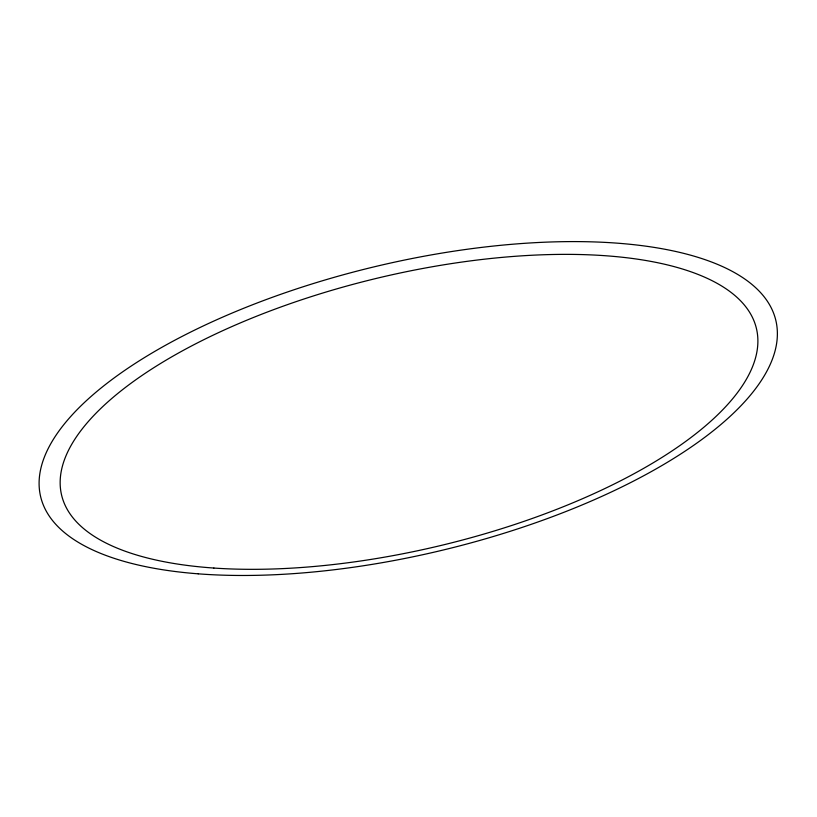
<?xml version="1.0" encoding="UTF-8"?>
<svg xmlns="http://www.w3.org/2000/svg" width="817" height="817" viewBox="0 0 817 817"><rect width="100%" height="100%" fill="white"/><g stroke="black" fill="none" stroke-linecap="round" stroke-linejoin="round"><path stroke-width="1.23" d="M198.204 573.83A378.026 145.743 -13.5 0 0 776.15 346.142A378.026 145.743 -13.5 0 0 250.339 305.629A378.026 145.743 -13.5 0 0 198.204 573.83M213.88 568.05A357.254 137.379 -13.5 0 0 757.032 351.096A357.254 137.379 -13.5 0 0 256.16 316.393A357.254 137.379 -13.5 0 0 213.88 568.05"/></g></svg>
